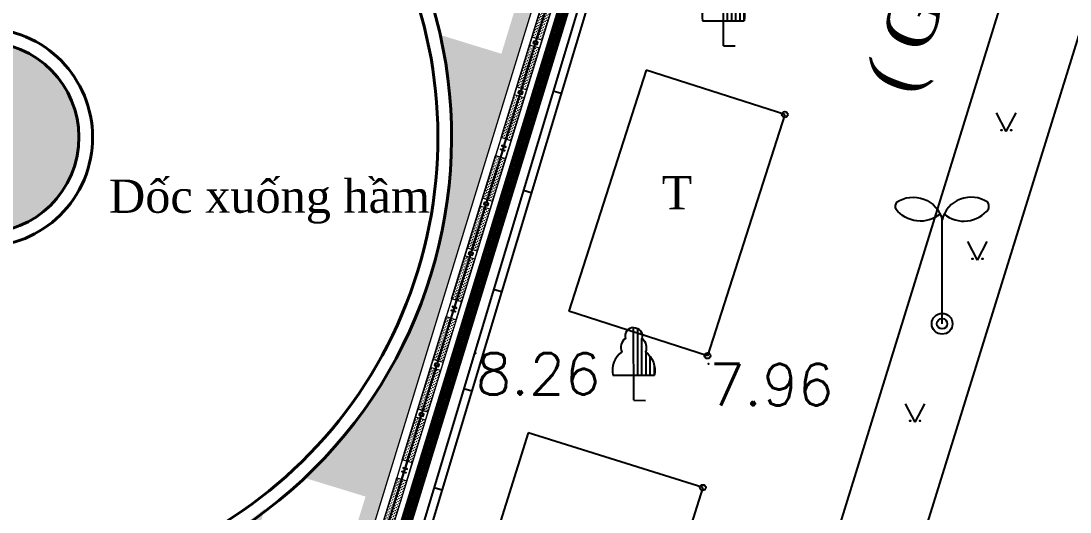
# Model space of a CAD drawing. Header units: inches. Extents: x 587740 to 588006, y 2325787 to 2326106.
# Drawn here: x 587920.28 to 587945.5, y 2325969.9 to 2325981.7 of the extents above; entities that cross this region are included whole.
import ezdxf
from ezdxf.enums import TextEntityAlignment as Align

# ---------------------------------------------------------------- set-up
doc = ezdxf.new("R2010")
doc.units = ezdxf.units.IN
doc.header["$MEASUREMENT"] = 0
doc.header["$PDSIZE"] = 0.1
for name, color, linetype in [('DANCU', 6, 'Continuous'), ('diem', 8, 'Continuous'), ('DIEN_CHIEU_SANG', 242, 'Continuous'), ('Docao', 22, 'Continuous'), ('GIAOTHONG', 31, 'Continuous'), ('KYHIEU', 2, 'Continuous'), ('KYHIEUCAY', 242, 'Continuous'), ('VTRON', 1, 'Continuous'), ('Xref Landscape 2020 05 04$0$$0$KT-Tuong', 1, 'Continuous'), ('Xref Landscape 2020 05 04$0$CDC-E-Lighting', 2, 'Continuous')]:
    doc.layers.add(name, color=color, linetype=linetype)
for name, color, linetype, lineweight in [('Xref Landscape 2020 05 04$0$A1-DIM', 253, 'Continuous', 13), ('Xref Landscape 2020 05 04$0$A1-KÝ HIỆU', 40, 'Continuous', 20), ('Xref Landscape 2020 05 04$0$HACTH', 250, 'Continuous', 0), ('Xref Landscape 2020 05 04$0$MANH', 136, 'Continuous', 5), ('Xref Landscape 2020 05 04$0$tree', 74, 'Continuous', 13), ('Xref Landscape 2020 05 04$0$TUONG', 7, 'Continuous', 40), ('Xref Landscape 2020 05 04$0$Xref Landscape$0$THAY', 4, 'Continuous', 20)]:
    doc.layers.add(name, color=color, linetype=linetype, lineweight=lineweight)
doc.styles.add('VNARIAL', font='txt.shx')
doc.styles.add('VNTIME', font='')
doc.styles.get('VNTIME').set_extended_font_data('.VnTime')

# ---------------------------------------------------------------- blocks, each defined once
blk = doc.blocks.new('tree')
at = {"layer": 'KYHIEU'}
for points in [[(0, 1.75, 0.497303), (-0.198, 1.489, 0.339551), (-0.285, 1.164, 0.289175), (-0.5, 0.602)], [(0, 1.75, -0.497303), (0.198, 1.489, -0.339551), (0.285, 1.164, -0.289175), (0.5, 0.602)]]:
    blk.add_lwpolyline(points, format="xyb", dxfattribs=at)
for points in [[(0, 0), (0, 1.75)], [(0.1, 0.602), (0.1, 1.724)], [(0.2, 0.602), (0.2, 1.487)], [(0.3, 0.602), (0.3, 1.152)], [(0.4, 0.602), (0.4, 1.048)], [(0.5, 0.602), (0.5, 0.823)], [(-0.5, 0.602), (0.5, 0.602)], [(0, 0), (0.28, -0.002)]]:
    blk.add_lwpolyline(points, dxfattribs=at)
blk = doc.blocks.new('LIGHT')
at = {"layer": 'KYHIEU'}
for points in [[(-1.097, 2.919, -0.523652), (0, 2.5, -0.549376)], [(1.097, 2.919, 0.523652), (0, 2.5, 0.549376)], [(-0.048, 2.635, -0.420531), (-1.114, 2.755, -0.572241)], [(0.048, 2.635, 0.420531), (1.114, 2.755, 0.572241)]]:
    blk.add_lwpolyline(points, format="xyb", dxfattribs=at)
blk.add_lwpolyline([(0, 0), (0, 2.5)], dxfattribs=at)
for radius in [0.25, 0.125]:
    blk.add_circle((0, 0), radius, dxfattribs=at)
for centre, start, end in [((-0.949, 2.821), 146.5915, 201.9104), ((0.949, 2.821), 338.0896, 33.4085)]:
    blk.add_arc(centre, 0.178, start, end, dxfattribs=at)
blk = doc.blocks.new('BON-HOA')
at = {"layer": 'KYHIEU'}
for q in [(-0.234, 0.442), (0.234, 0.442)]:
    blk.add_line((0, 0), q, dxfattribs=at)
for centre in [(-0.118, 0.028), (0.118, 0.028)]:
    blk.add_circle(centre, 0.01, dxfattribs=at)
blk = doc.blocks.new('Xref Landscape 2020 05 04$0$123333')
at = {"layer": 'Xref Landscape 2020 05 04$0$tree'}
h = blk.add_hatch(dxfattribs=at)
h.set_pattern_fill('CROSS', color=256, scale=150)
h.set_pattern_definition([(9e-15, (-1079850.712, 449499.754), (37.5, 37.5), [18.75, -56.25]), (90, (-1079841.337, 449490.38), (-37.5, 37.5), [18.75, -56.25])])
h.paths.add_polyline_path([(350, 134), (1425, 134), (1425, 250), (350, 250)])
h = blk.add_hatch(dxfattribs=at)
h.set_pattern_fill('CROSS', color=256, scale=150)
h.set_pattern_definition([(9e-15, (-1079850.712, 449367.128), (37.5, 37.5), [18.75, -56.25]), (90, (-1079841.337, 449357.753), (-37.5, 37.5), [18.75, -56.25])])
h.paths.add_polyline_path([(350, 1), (1425, 1), (1425, 117), (350, 117)])
h = blk.add_hatch(dxfattribs=at)
h.set_pattern_fill('CROSS', color=256, scale=150)
h.set_pattern_definition([(9e-15, (-1078592.38, 449499.754), (37.5, 37.5), [18.75, -56.25]), (90, (-1078583.004, 449490.38), (-37.5, 37.5), [18.75, -56.25])])
h.paths.add_polyline_path([(1625, 134), (2675, 134), (2675, 250), (1625, 250)])
h = blk.add_hatch(dxfattribs=at)
h.set_pattern_fill('CROSS', color=256, scale=150)
h.set_pattern_definition([(9e-15, (-1078592.38, 449367.128), (37.5, 37.5), [18.75, -56.25]), (90, (-1078583.004, 449357.753), (-37.5, 37.5), [18.75, -56.25])])
h.paths.add_polyline_path([(1625, 1), (2675, 1), (2675, 117), (1625, 117)])
h = blk.add_hatch(dxfattribs=at)
h.set_pattern_fill('CROSS', color=256, scale=150)
h.set_pattern_definition([(9e-15, (-1077459.045, 449499.754), (37.5, 37.5), [18.75, -56.25]), (90, (-1077449.67, 449490.38), (-37.5, 37.5), [18.75, -56.25])])
h.paths.add_polyline_path([(2875, 134), (3950, 134), (3950, 250), (2875, 250)])
h = blk.add_hatch(dxfattribs=at)
h.set_pattern_fill('CROSS', color=256, scale=150)
h.set_pattern_definition([(9e-15, (-1077459.045, 449367.128), (37.5, 37.5), [18.75, -56.25]), (90, (-1077449.67, 449357.753), (-37.5, 37.5), [18.75, -56.25])])
h.paths.add_polyline_path([(2875, 1), (3950, 1), (3950, 117), (2875, 117)])
at = {"layer": 'Xref Landscape 2020 05 04$0$$0$KT-Tuong', "ltscale": 3}
for points in [[(125, 129), (161, 129, 0.414214), (168, 136), (168, 175), (175, 175), (175, 75), (168, 75), (168, 114, 0.414214), (161, 121), (125, 121)], [(4175, 129), (4139, 129, -0.414214), (4132, 136), (4132, 175), (4125, 175), (4125, 75), (4132, 75), (4132, 114, -0.414214), (4139, 121), (4175, 121)]]:
    blk.add_lwpolyline(points, format="xyb", dxfattribs=at)
for points in [[(1498, 75), (1553, 75), (1553, 175), (1498, 175)], [(1505, 82), (1546, 82), (1546, 168), (1505, 168)], [(2748, 75), (2803, 75), (2803, 175), (2748, 175)], [(2755, 82), (2796, 82), (2796, 168), (2755, 168)]]:
    blk.add_lwpolyline(points, close=True, dxfattribs=at)
at = {"layer": 'Xref Landscape 2020 05 04$0$A1-DIM'}
for points in [[(175, 134), (1498, 134), (1498, 117), (175, 117)], [(1553, 134), (2748, 134), (2748, 117), (1553, 117)], [(2803, 133), (4125, 134), (4125, 117), (2803, 117)]]:
    blk.add_lwpolyline(points, close=True, dxfattribs=at)
at = {"layer": 'Xref Landscape 2020 05 04$0$MANH'}
for p, q in [((1425, 250), (1425, 0)), ((1625, 250), (1625, 0)), ((2675, 250), (2675, 0)), ((2875, 250), (2875, 0))]:
    blk.add_line(p, q, dxfattribs=at)
blk.add_lwpolyline([(350, 250), (3950, 250), (3950, 0), (350, 0)], close=True, dxfattribs=at)
blk = doc.blocks.new('Xref Landscape 2020 05 04$0$hangrao')
at = {"layer": 'Xref Landscape 2020 05 04$0$HACTH'}
h = blk.add_hatch(dxfattribs=at)
h.set_pattern_fill('ANSI31', color=256, scale=200)
h.set_pattern_definition([(45, (316546.464, 10900), (-17.6776695, 17.6776695), [])])
h.paths.add_polyline_path([(67590, 22587), (67370, 22587), (67370, -31153), (67590, -31153)])
at = {"layer": 'Xref Landscape 2020 05 04$0$A1-KÝ HIỆU', "color": 1}
blk.add_lwpolyline([(67370, -37221), (67370, 22548), (67200, 22548), (67200, -37221)], dxfattribs=at)
at = {"layer": 'Xref Landscape 2020 05 04$0$TUONG'}
blk.add_lwpolyline([(67370, -37221), (67370, 22587), (67590, 22587), (67590, -37221)], dxfattribs=at)
at = {"layer": 'Xref Landscape 2020 05 04$0$Xref Landscape$0$THAY'}
for p, q in [((67200, 22548), (67200, -37221)), ((66755, 22222), (66755, -37220))]:
    blk.add_line(p, q, dxfattribs=at)
blk.add_lwpolyline([(56505, 24600), (64650, 24600), (66950, 22303), (66950, -37220)], dxfattribs=at)
for points in [[(66950, -14281), (67200, -14281), (67200, -13831), (66950, -13831)], [(66950, -18331), (67200, -18331), (67200, -17881), (66950, -17881)], [(66951, -22381), (67201, -22381), (67201, -21931), (66951, -21931)]]:
    blk.add_lwpolyline(points, close=True, dxfattribs=at)
at = {"layer": 'Xref Landscape 2020 05 04$0$Xref Landscape$0$THAY', "rotation": 270}
for p in [(66949, -9881), (66949, -13931), (66950, -17981), (66949, -22031)]:
    blk.add_blockref('Xref Landscape 2020 05 04$0$123333', p, dxfattribs=at)

msp = doc.modelspace()

# ---------------------------------------------------------------- hatches: boundary and pattern name
at = {"layer": 'Xref Landscape 2020 05 04$0$tree'}
h = msp.add_hatch(dxfattribs=at)
h.set_pattern_fill('CROSS', color=256, scale=500, angle=180)
h.set_pattern_definition([(162.94485, (587837.1625, 2326033.80572), (-0.15616437, -0.08284136), [0.0625, -0.18749998]), (252.94485, (587837.1418, 2326033.84476), (0.08284132, -0.15616439), [0.0625, -0.18750003])])
edge = h.paths.add_edge_path(flags=16)
edge.add_line((587933.496, 2325986.355), (587931.828, 2325980.915))
edge.add_line((587931.828, 2325980.915), (587930.358, 2325981.366))
edge.add_ellipse((587919.376, 2325978.904), major_axis=(7.958, 7.958), ratio=1, start_angle=327.6367, end_angle=332.3597)
edge.add_line((587930.118, 2325982.262), (587931.556, 2325986.95))
edge.add_line((587931.556, 2325986.95), (587933.496, 2325986.355))
h.paths.add_polyline_path([(587925.097, 2325994.246), (587923.721, 2325989.762), (587923.42, 2325989.854), (587924.796, 2325994.338)], flags=0)
h.paths.add_polyline_path([(587925.097, 2325994.246), (587923.721, 2325989.762), (587923.42, 2325989.854), (587924.796, 2325994.338)], flags=16)
h.paths.add_polyline_path([(587925.096, 2325994.245), (587923.721, 2325989.763), (587923.421, 2325989.855), (587924.796, 2325994.337)], flags=0)
edge = h.paths.add_edge_path()
edge.add_line((587912.174, 2325969.016), (587913.084, 2325967.299))
edge.add_line((587913.084, 2325967.299), (587916.121, 2325977.502))
edge.add_line((587916.121, 2325977.502), (587918.703, 2325976.71))
edge.add_ellipse((587919.376, 2325978.904), major_axis=(0.673, 2.194), ratio=1, start_angle=180.0023, end_angle=360.0023)
edge.add_line((587920.049, 2325981.098), (587918.519, 2325981.567))
edge.add_line((587918.519, 2325981.567), (587918.553, 2325981.677))
edge.add_line((587918.553, 2325981.677), (587917.416, 2325981.828))
edge.add_line((587917.416, 2325981.828), (587916.323, 2325981.248))
edge.add_line((587916.323, 2325981.248), (587912.174, 2325969.016))
h.paths.add_polyline_path([(587922.893, 2325958.511), (587924.275, 2325959.342)])
edge = h.paths.add_edge_path()
edge.add_line((587924.366, 2325963.804), (587924.376, 2325963.835))
edge.add_line((587924.376, 2325963.835), (587926.771, 2325963.1))
edge.add_line((587926.771, 2325963.1), (587942.179, 2326013.327))
edge.add_line((587942.179, 2326013.327), (587942.201, 2326013.436))
edge.add_line((587942.201, 2326013.436), (587941.834, 2326013.241))
edge.add_line((587941.834, 2326013.241), (587941.588, 2326012.439))
edge.add_line((587941.588, 2326012.439), (587941.33, 2326012.518))
edge.add_line((587941.33, 2326012.518), (587941.345, 2326012.566))
edge.add_line((587941.345, 2326012.566), (587936.976, 2326013.906))
edge.add_line((587936.976, 2326013.906), (587936.653, 2326012.855))
edge.add_line((587936.653, 2326012.855), (587940.899, 2326011.552))
edge.add_line((587940.899, 2326011.552), (587937.421, 2326000.224))
edge.add_line((587937.421, 2326000.224), (587934.478, 2326001.127))
edge.add_line((587934.478, 2326001.127), (587933.973, 2325999.482))
edge.add_line((587933.973, 2325999.482), (587937.081, 2325998.529))
edge.add_line((587937.081, 2325998.529), (587933.503, 2325986.866))
edge.add_line((587933.503, 2325986.866), (587923.751, 2325989.857))
edge.add_line((587923.751, 2325989.857), (587927.329, 2326001.521))
edge.add_line((587927.329, 2326001.521), (587930.436, 2326000.568))
edge.add_line((587930.436, 2326000.568), (587930.925, 2326002.161))
edge.add_line((587930.925, 2326002.161), (587925.457, 2326003.842))
edge.add_ellipse((587925.025, 2326003.449), major_axis=(0.172, 0.558), ratio=1, start_angle=-30.5825, end_angle=120.6746)
edge.add_line((587924.458, 2326003.312), (587920.733, 2325991.17))
edge.add_ellipse((587921.285, 2325990.708), major_axis=(0.211, 0.688), ratio=1, start_angle=67.1224, end_angle=182.9277)
edge.add_line((587921.109, 2325990.01), (587921.147, 2325990.133))
edge.add_line((587921.147, 2325990.133), (587922.677, 2325989.664))
edge.add_ellipse((587919.401, 2325978.929), major_axis=(3.292, 10.73), ratio=1, start_angle=240.1213, end_angle=360.0859, ccw=False)
edge.add_line((587927.065, 2325970.729), (587928.562, 2325970.27))
edge.add_line((587928.562, 2325970.27), (587927.908, 2325968.138))
edge.add_line((587927.908, 2325968.138), (587925.776, 2325968.792))
edge.add_line((587925.776, 2325968.792), (587926.139, 2325969.974))
edge.add_ellipse((587919.362, 2325978.657), major_axis=(3.23, 10.531), ratio=1, start_angle=180.2053, end_angle=235.0199, ccw=False)
edge.add_line((587916.17, 2325968.115), (587915.788, 2325968.232))
edge.add_line((587915.788, 2325968.232), (587913.493, 2325968.936))
edge.add_line((587913.493, 2325968.936), (587913.063, 2325967.339))
edge.add_line((587913.063, 2325967.339), (587924.366, 2325963.804))
h.paths.add_polyline_path([(587924.467, 2325963.791), (587926.766, 2325963.086), (587926.791, 2325963.167), (587924.492, 2325963.872)])
h.paths.add_polyline_path([(587924.394, 2325963.552), (587926.693, 2325962.847), (587926.708, 2325962.895), (587924.409, 2325963.6)])
h.paths.add_polyline_path([(587926.555, 2325962.396), (587926.514, 2325962.265), (587926.306, 2325961.584)])

# ---------------------------------------------------------------- linework, layer by layer
at = {"layer": 'DANCU'}
for p, q in [((587943.999, 2326015.711), (587921.813, 2325941.818)), ((587935.308, 2325980.521), (587933.451, 2325974.724)), ((587938.641, 2325979.454), (587935.308, 2325980.521)), ((587938.641, 2325979.454), (587936.784, 2325973.656)), ((587936.784, 2325973.656), (587933.451, 2325974.724)), ((587932.472, 2325971.803), (587931.1, 2325967.432)), ((587936.67, 2325970.485), (587932.472, 2325971.803)), ((587936.67, 2325970.485), (587935.298, 2325966.115))]:
    msp.add_line(p, q, dxfattribs=at)
at = {"layer": 'diem'}
for p in [(587931.205, 2325973.72, 8.262), (587936.807, 2325973.459, 7.955)]:
    msp.add_point(p, dxfattribs=at)
at = {"layer": 'GIAOTHONG'}
for p, q in [((587936.311, 2325957.755), (587950.194, 2326002.667)), ((587952.128, 2326001.998), (587938.182, 2325957.153))]:
    msp.add_line(p, q, dxfattribs=at)
at = {"layer": 'KYHIEU', "color": 242}
for p, q in [((587943.807, 2326015.769), (587921.621, 2325941.876)), ((587933.264, 2325979.956), (587933.072, 2325980.014)), ((587932.548, 2325977.573), (587932.356, 2325977.63)), ((587931.832, 2325975.189), (587931.641, 2325975.247)), ((587931.117, 2325972.805), (587930.925, 2325972.863)), ((587930.401, 2325970.422), (587930.209, 2325970.479))]:
    msp.add_line(p, q, dxfattribs=at)
at = {"layer": 'VTRON'}
for centre in [(587938.641, 2325979.454), (587936.784, 2325973.656), (587936.67, 2325970.485)]:
    msp.add_circle(centre, 0.07, dxfattribs=at)
at = {"layer": 'Xref Landscape 2020 05 04$0$TUONG'}
msp.add_lwpolyline([(587913.906, 2325969.154), (587916.34, 2325977.089), (587918.606, 2325976.394, 1), (587920.146, 2325981.413), (587918.998, 2325981.765), (587919.028, 2325981.861), (587918.836, 2325981.92), (587918.807, 2325981.824), (587918.616, 2325981.883), (587918.519, 2325981.567), (587920.049, 2325981.098, -1), (587918.703, 2325976.71), (587916.121, 2325977.502), (587913.493, 2325968.936), (587916.075, 2325968.144, 1), (587922.677, 2325989.664), (587921.147, 2325990.133), (587921.05, 2325989.818), (587921.241, 2325989.759), (587921.212, 2325989.663), (587921.403, 2325989.605), (587921.433, 2325989.7), (587922.58, 2325989.348, -1), (587916.171, 2325968.459)], format="xyb", dxfattribs=at)
at = {"layer": 'Xref Landscape 2020 05 04$0$Xref Landscape$0$THAY'}
msp.add_lwpolyline([(587929.979, 2325981.535), (587929.964, 2325981.539), (587929.972, 2325981.564)], dxfattribs=at)

# ---------------------------------------------------------------- block references
at = {"layer": 'DIEN_CHIEU_SANG'}
msp.add_blockref('LIGHT', (587942.424, 2325974.424), dxfattribs=at)
at = {"layer": 'KYHIEUCAY', "rotation": 0.07980511167396942}
for p in [(587937.166, 2325981.103), (587935.009, 2325972.584)]:
    msp.add_blockref('tree', p, dxfattribs=at)
at = {"layer": 'KYHIEUCAY'}
for p in [(587943.967, 2325979.049), (587943.274, 2325975.956), (587941.775, 2325972.061)]:
    msp.add_blockref('BON-HOA', p, dxfattribs=at)
at = {"layer": 'Xref Landscape 2020 05 04$0$CDC-E-Lighting', "xscale": 0.0009999998908797264, "yscale": 0.001000000163912773, "zscale": 0.0009999999999989416, "rotation": 342.9448453374998}
msp.add_blockref('Xref Landscape 2020 05 04$0$hangrao', (587871.872, 2326011.756), dxfattribs=at)
msp.add_blockref('Xref Landscape 2020 05 04$0$hangrao', (587871.872, 2326011.756), dxfattribs=at)

# ---------------------------------------------------------------- texts
at = {"layer": 'DANCU', "style": 'VNTIME'}
for s, p in [('Dèc xuèng hÇm', (587922.394, 2325977.091)), ('T', (587935.68, 2325977.175))]:
    msp.add_text(s, height=0.8, dxfattribs=at).set_placement(p)
at = {"layer": 'Docao', "style": 'VNARIAL', "oblique": 1}
for s, p in [('8.26', (587931.205, 2325973.72, 8.262)), ('7.96', (587936.807, 2325973.459, 7.955))]:
    msp.add_text(s, height=1, dxfattribs=at).set_placement(p, align=Align.TOP_LEFT)
at = {"layer": 'GIAOTHONG', "style": 'VNTIME'}
msp.add_text('( G¹ch )', height=1.2, rotation=69.5069, dxfattribs=at).set_placement((587941.667, 2325979.887))

doc.saveas('drawing.dxf')
